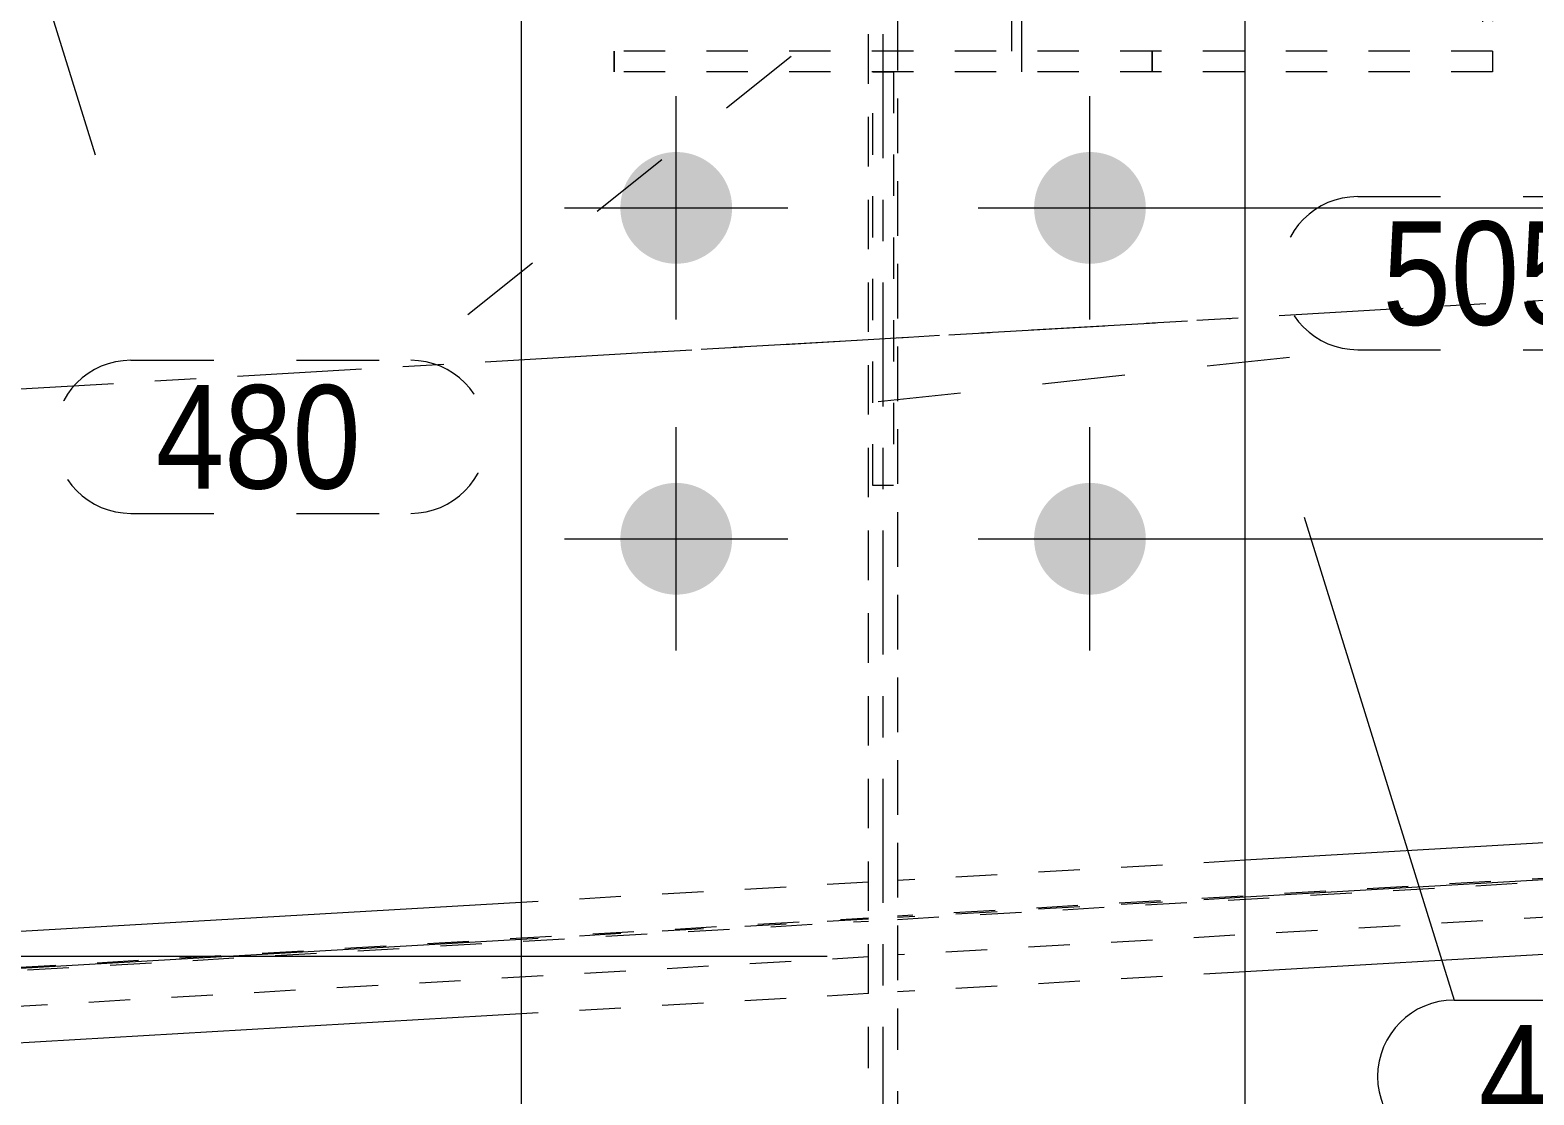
# Model space of a CAD drawing. Header units: millimetres. Extents: x 2 to 579, y 0 to 825.
# Drawn here: x 53.83 to 90.18, y 645.26 to 671.01 of the extents above; entities that cross this region are included whole.
import ezdxf

# ---------------------------------------------------------------- set-up
doc = ezdxf.new("R2010")
doc.units = ezdxf.units.MM
for name, pattern in [('XKITLINE00', [0]), ('XKITLINE01', [4, 1, -1, 1, -1]), ('XKITLINE02', [4, 2, -2]), ('XKITLINE03', [6, 3, -1, 1, -1])]:
    doc.linetypes.add(name, pattern=pattern)
for name, color, linetype, lineweight in [('Bolt', 3, 'Continuous', 0), ('Dimensions', 7, 'Continuous', 0), ('Part', 2, 'Continuous', 0), ('PartMark', 7, 'Continuous', 0)]:
    doc.layers.add(name, color=color, linetype=linetype, lineweight=lineweight)
doc.styles.add('ARIAL', font='ARIAL.TTF')

# ---------------------------------------------------------------- blocks, each defined once
blk = doc.blocks.new('*A43')
at = {"layer": 'Bolt'}
for points in [[(68.1, 666.742), (68.102, 666.775), (68.104, 666.808), (68.107, 666.841), (68.11, 666.874), (68.115, 666.907), (68.12, 666.939), (68.126, 666.972), (68.133, 667.004), (68.14, 667.036), (68.149, 667.068), (68.158, 667.1), (68.168, 667.132), (68.179, 667.163), (68.19, 667.194), (68.203, 667.225), (68.216, 667.256), (68.23, 667.286), (68.244, 667.315), (68.259, 667.345), (68.275, 667.374), (68.292, 667.402), (68.309, 667.431), (68.328, 667.458), (68.346, 667.486), (68.366, 667.513), (68.386, 667.539), (68.406, 667.565), (68.428, 667.59), (68.45, 667.615), (68.472, 667.639), (68.495, 667.663), (68.519, 667.686), (68.543, 667.709), (68.568, 667.731), (68.594, 667.752), (68.619, 667.773), (68.646, 667.793), (68.673, 667.812), (68.7, 667.831), (68.728, 667.849), (68.756, 667.866), (68.785, 667.883), (68.814, 667.899), (68.843, 667.914), (68.873, 667.929), (68.903, 667.943), (68.933, 667.956), (68.964, 667.968), (68.995, 667.98), (69.027, 667.99), (69.058, 668), (69.09, 668.01), (69.122, 668.018), (69.154, 668.026), (69.187, 668.032), (69.219, 668.039), (69.252, 668.044), (69.285, 668.048), (69.318, 668.052), (69.351, 668.055), (69.384, 668.057), (69.417, 668.058), (69.45, 668.058), (69.483, 668.058), (69.516, 668.057), (69.549, 668.055), (69.582, 668.052), (69.615, 668.048), (69.648, 668.044), (69.681, 668.039), (69.713, 668.032), (69.746, 668.026), (69.778, 668.018), (69.81, 668.01), (69.842, 668), (69.873, 667.99), (69.905, 667.98), (69.936, 667.968), (69.967, 667.956), (69.997, 667.943), (70.027, 667.929), (70.057, 667.914), (70.086, 667.899), (70.115, 667.883), (70.144, 667.866), (70.172, 667.849), (70.2, 667.831), (70.227, 667.812), (70.254, 667.793), (70.281, 667.773), (70.306, 667.752), (70.332, 667.731), (70.357, 667.709), (70.381, 667.686), (70.405, 667.663), (70.428, 667.639), (70.45, 667.615), (70.472, 667.59), (70.494, 667.565), (70.514, 667.539), (70.534, 667.513), (70.554, 667.486), (70.572, 667.458), (70.591, 667.431), (70.608, 667.402), (70.625, 667.374), (70.641, 667.345), (70.656, 667.315), (70.67, 667.286), (70.684, 667.256), (70.697, 667.225), (70.71, 667.194), (70.721, 667.163), (70.732, 667.132), (70.742, 667.1), (70.751, 667.068), (70.76, 667.036), (70.767, 667.004), (70.774, 666.972), (70.78, 666.939), (70.785, 666.907), (70.79, 666.874), (70.793, 666.841), (70.796, 666.808), (70.798, 666.775), (70.8, 666.742), (70.8, 666.708), (70.8, 666.675), (70.798, 666.642), (70.796, 666.609), (70.793, 666.576), (70.79, 666.543), (70.785, 666.51), (70.78, 666.478), (70.774, 666.445), (70.767, 666.413), (70.76, 666.38), (70.751, 666.348), (70.742, 666.317), (70.732, 666.285), (70.721, 666.254), (70.71, 666.223), (70.697, 666.192), (70.684, 666.161), (70.67, 666.131), (70.656, 666.101), (70.641, 666.072), (70.625, 666.043), (70.608, 666.014), (70.591, 665.986), (70.572, 665.958), (70.554, 665.931), (70.534, 665.904), (70.514, 665.878), (70.494, 665.852), (70.472, 665.827), (70.45, 665.802), (70.428, 665.778), (70.405, 665.754), (70.381, 665.731), (70.357, 665.708), (70.332, 665.686), (70.306, 665.665), (70.281, 665.644), (70.254, 665.624), (70.227, 665.605), (70.2, 665.586), (70.172, 665.568), (70.144, 665.55), (70.115, 665.534), (70.086, 665.518), (70.057, 665.503), (70.027, 665.488), (69.997, 665.474), (69.967, 665.461), (69.936, 665.449), (69.905, 665.437), (69.873, 665.427), (69.842, 665.417), (69.81, 665.407), (69.778, 665.399), (69.746, 665.391), (69.713, 665.384), (69.681, 665.378), (69.648, 665.373), (69.615, 665.369), (69.582, 665.365), (69.549, 665.362), (69.516, 665.36), (69.483, 665.359), (69.45, 665.358), (69.417, 665.359), (69.384, 665.36), (69.351, 665.362), (69.318, 665.365), (69.285, 665.369), (69.252, 665.373), (69.219, 665.378), (69.187, 665.384), (69.154, 665.391), (69.122, 665.399), (69.09, 665.407), (69.058, 665.417), (69.027, 665.427), (68.995, 665.437), (68.964, 665.449), (68.933, 665.461), (68.903, 665.474), (68.873, 665.488), (68.843, 665.503), (68.814, 665.518), (68.785, 665.534), (68.756, 665.55), (68.728, 665.568), (68.7, 665.586), (68.673, 665.605), (68.646, 665.624), (68.619, 665.644), (68.594, 665.665), (68.568, 665.686), (68.543, 665.708), (68.519, 665.731), (68.495, 665.754), (68.472, 665.778), (68.45, 665.802), (68.428, 665.827), (68.406, 665.852), (68.386, 665.878), (68.366, 665.904), (68.346, 665.931), (68.328, 665.958), (68.309, 665.986), (68.292, 666.014), (68.275, 666.043), (68.259, 666.072), (68.244, 666.101), (68.23, 666.131), (68.216, 666.161), (68.203, 666.192), (68.19, 666.223), (68.179, 666.254), (68.168, 666.285), (68.158, 666.317), (68.149, 666.348), (68.14, 666.38), (68.133, 666.413), (68.126, 666.445), (68.12, 666.478), (68.115, 666.51), (68.11, 666.543), (68.107, 666.576), (68.104, 666.609), (68.102, 666.642), (68.1, 666.675), (68.1, 666.708)], [(78.1, 666.742), (78.102, 666.775), (78.104, 666.808), (78.107, 666.841), (78.11, 666.874), (78.115, 666.907), (78.12, 666.939), (78.126, 666.972), (78.133, 667.004), (78.14, 667.036), (78.149, 667.068), (78.158, 667.1), (78.168, 667.132), (78.179, 667.163), (78.19, 667.194), (78.203, 667.225), (78.216, 667.256), (78.23, 667.286), (78.244, 667.315), (78.259, 667.345), (78.275, 667.374), (78.292, 667.402), (78.309, 667.431), (78.328, 667.458), (78.346, 667.486), (78.366, 667.513), (78.386, 667.539), (78.406, 667.565), (78.428, 667.59), (78.45, 667.615), (78.472, 667.639), (78.495, 667.663), (78.519, 667.686), (78.543, 667.709), (78.568, 667.731), (78.594, 667.752), (78.619, 667.773), (78.646, 667.793), (78.673, 667.812), (78.7, 667.831), (78.728, 667.849), (78.756, 667.866), (78.785, 667.883), (78.814, 667.899), (78.843, 667.914), (78.873, 667.929), (78.903, 667.943), (78.933, 667.956), (78.964, 667.968), (78.995, 667.98), (79.027, 667.99), (79.058, 668), (79.09, 668.01), (79.122, 668.018), (79.154, 668.026), (79.187, 668.032), (79.219, 668.039), (79.252, 668.044), (79.285, 668.048), (79.318, 668.052), (79.351, 668.055), (79.384, 668.057), (79.417, 668.058), (79.45, 668.058), (79.483, 668.058), (79.516, 668.057), (79.549, 668.055), (79.582, 668.052), (79.615, 668.048), (79.648, 668.044), (79.681, 668.039), (79.713, 668.032), (79.746, 668.026), (79.778, 668.018), (79.81, 668.01), (79.842, 668), (79.873, 667.99), (79.905, 667.98), (79.936, 667.968), (79.967, 667.956), (79.997, 667.943), (80.027, 667.929), (80.057, 667.914), (80.086, 667.899), (80.115, 667.883), (80.144, 667.866), (80.172, 667.849), (80.2, 667.831), (80.227, 667.812), (80.254, 667.793), (80.281, 667.773), (80.306, 667.752), (80.332, 667.731), (80.357, 667.709), (80.381, 667.686), (80.405, 667.663), (80.428, 667.639), (80.45, 667.615), (80.472, 667.59), (80.494, 667.565), (80.514, 667.539), (80.534, 667.513), (80.554, 667.486), (80.572, 667.458), (80.591, 667.431), (80.608, 667.402), (80.625, 667.374), (80.641, 667.345), (80.656, 667.315), (80.67, 667.286), (80.684, 667.256), (80.697, 667.225), (80.71, 667.194), (80.721, 667.163), (80.732, 667.132), (80.742, 667.1), (80.751, 667.068), (80.76, 667.036), (80.767, 667.004), (80.774, 666.972), (80.78, 666.939), (80.785, 666.907), (80.79, 666.874), (80.793, 666.841), (80.796, 666.808), (80.798, 666.775), (80.8, 666.742), (80.8, 666.708), (80.8, 666.675), (80.798, 666.642), (80.796, 666.609), (80.793, 666.576), (80.79, 666.543), (80.785, 666.51), (80.78, 666.478), (80.774, 666.445), (80.767, 666.413), (80.76, 666.38), (80.751, 666.348), (80.742, 666.317), (80.732, 666.285), (80.721, 666.254), (80.71, 666.223), (80.697, 666.192), (80.684, 666.161), (80.67, 666.131), (80.656, 666.101), (80.641, 666.072), (80.625, 666.043), (80.608, 666.014), (80.591, 665.986), (80.572, 665.958), (80.554, 665.931), (80.534, 665.904), (80.514, 665.878), (80.494, 665.852), (80.472, 665.827), (80.45, 665.802), (80.428, 665.778), (80.405, 665.754), (80.381, 665.731), (80.357, 665.708), (80.332, 665.686), (80.306, 665.665), (80.281, 665.644), (80.254, 665.624), (80.227, 665.605), (80.2, 665.586), (80.172, 665.568), (80.144, 665.55), (80.115, 665.534), (80.086, 665.518), (80.057, 665.503), (80.027, 665.488), (79.997, 665.474), (79.967, 665.461), (79.936, 665.449), (79.905, 665.437), (79.873, 665.427), (79.842, 665.417), (79.81, 665.407), (79.778, 665.399), (79.746, 665.391), (79.713, 665.384), (79.681, 665.378), (79.648, 665.373), (79.615, 665.369), (79.582, 665.365), (79.549, 665.362), (79.516, 665.36), (79.483, 665.359), (79.45, 665.358), (79.417, 665.359), (79.384, 665.36), (79.351, 665.362), (79.318, 665.365), (79.285, 665.369), (79.252, 665.373), (79.219, 665.378), (79.187, 665.384), (79.154, 665.391), (79.122, 665.399), (79.09, 665.407), (79.058, 665.417), (79.027, 665.427), (78.995, 665.437), (78.964, 665.449), (78.933, 665.461), (78.903, 665.474), (78.873, 665.488), (78.843, 665.503), (78.814, 665.518), (78.785, 665.534), (78.756, 665.55), (78.728, 665.568), (78.7, 665.586), (78.673, 665.605), (78.646, 665.624), (78.619, 665.644), (78.594, 665.665), (78.568, 665.686), (78.543, 665.708), (78.519, 665.731), (78.495, 665.754), (78.472, 665.778), (78.45, 665.802), (78.428, 665.827), (78.406, 665.852), (78.386, 665.878), (78.366, 665.904), (78.346, 665.931), (78.328, 665.958), (78.309, 665.986), (78.292, 666.014), (78.275, 666.043), (78.259, 666.072), (78.244, 666.101), (78.23, 666.131), (78.216, 666.161), (78.203, 666.192), (78.19, 666.223), (78.179, 666.254), (78.168, 666.285), (78.158, 666.317), (78.149, 666.348), (78.14, 666.38), (78.133, 666.413), (78.126, 666.445), (78.12, 666.478), (78.115, 666.51), (78.11, 666.543), (78.107, 666.576), (78.104, 666.609), (78.102, 666.642), (78.1, 666.675), (78.1, 666.708)], [(68.1, 658.742), (68.102, 658.775), (68.104, 658.808), (68.107, 658.841), (68.11, 658.874), (68.115, 658.907), (68.12, 658.939), (68.126, 658.972), (68.133, 659.004), (68.14, 659.036), (68.149, 659.068), (68.158, 659.1), (68.168, 659.132), (68.179, 659.163), (68.19, 659.194), (68.203, 659.225), (68.216, 659.256), (68.23, 659.286), (68.244, 659.315), (68.259, 659.345), (68.275, 659.374), (68.292, 659.402), (68.309, 659.431), (68.328, 659.458), (68.346, 659.486), (68.366, 659.513), (68.386, 659.539), (68.406, 659.565), (68.428, 659.59), (68.45, 659.615), (68.472, 659.639), (68.495, 659.663), (68.519, 659.686), (68.543, 659.709), (68.568, 659.731), (68.594, 659.752), (68.619, 659.773), (68.646, 659.793), (68.673, 659.812), (68.7, 659.831), (68.728, 659.849), (68.756, 659.866), (68.785, 659.883), (68.814, 659.899), (68.843, 659.914), (68.873, 659.929), (68.903, 659.943), (68.933, 659.956), (68.964, 659.968), (68.995, 659.98), (69.027, 659.99), (69.058, 660), (69.09, 660.01), (69.122, 660.018), (69.154, 660.026), (69.187, 660.032), (69.219, 660.039), (69.252, 660.044), (69.285, 660.048), (69.318, 660.052), (69.351, 660.055), (69.384, 660.057), (69.417, 660.058), (69.45, 660.058), (69.483, 660.058), (69.516, 660.057), (69.549, 660.055), (69.582, 660.052), (69.615, 660.048), (69.648, 660.044), (69.681, 660.039), (69.713, 660.032), (69.746, 660.026), (69.778, 660.018), (69.81, 660.01), (69.842, 660), (69.873, 659.99), (69.905, 659.98), (69.936, 659.968), (69.967, 659.956), (69.997, 659.943), (70.027, 659.929), (70.057, 659.914), (70.086, 659.899), (70.115, 659.883), (70.144, 659.866), (70.172, 659.849), (70.2, 659.831), (70.227, 659.812), (70.254, 659.793), (70.281, 659.773), (70.306, 659.752), (70.332, 659.731), (70.357, 659.709), (70.381, 659.686), (70.405, 659.663), (70.428, 659.639), (70.45, 659.615), (70.472, 659.59), (70.494, 659.565), (70.514, 659.539), (70.534, 659.513), (70.554, 659.486), (70.572, 659.458), (70.591, 659.431), (70.608, 659.402), (70.625, 659.374), (70.641, 659.345), (70.656, 659.315), (70.67, 659.286), (70.684, 659.256), (70.697, 659.225), (70.71, 659.194), (70.721, 659.163), (70.732, 659.132), (70.742, 659.1), (70.751, 659.068), (70.76, 659.036), (70.767, 659.004), (70.774, 658.972), (70.78, 658.939), (70.785, 658.907), (70.79, 658.874), (70.793, 658.841), (70.796, 658.808), (70.798, 658.775), (70.8, 658.742), (70.8, 658.708), (70.8, 658.675), (70.798, 658.642), (70.796, 658.609), (70.793, 658.576), (70.79, 658.543), (70.785, 658.51), (70.78, 658.478), (70.774, 658.445), (70.767, 658.413), (70.76, 658.38), (70.751, 658.348), (70.742, 658.317), (70.732, 658.285), (70.721, 658.254), (70.71, 658.223), (70.697, 658.192), (70.684, 658.161), (70.67, 658.131), (70.656, 658.101), (70.641, 658.072), (70.625, 658.043), (70.608, 658.014), (70.591, 657.986), (70.572, 657.958), (70.554, 657.931), (70.534, 657.904), (70.514, 657.878), (70.494, 657.852), (70.472, 657.827), (70.45, 657.802), (70.428, 657.778), (70.405, 657.754), (70.381, 657.731), (70.357, 657.708), (70.332, 657.686), (70.306, 657.665), (70.281, 657.644), (70.254, 657.624), (70.227, 657.605), (70.2, 657.586), (70.172, 657.568), (70.144, 657.55), (70.115, 657.534), (70.086, 657.518), (70.057, 657.503), (70.027, 657.488), (69.997, 657.474), (69.967, 657.461), (69.936, 657.449), (69.905, 657.437), (69.873, 657.427), (69.842, 657.417), (69.81, 657.407), (69.778, 657.399), (69.746, 657.391), (69.713, 657.384), (69.681, 657.378), (69.648, 657.373), (69.615, 657.369), (69.582, 657.365), (69.549, 657.362), (69.516, 657.36), (69.483, 657.359), (69.45, 657.358), (69.417, 657.359), (69.384, 657.36), (69.351, 657.362), (69.318, 657.365), (69.285, 657.369), (69.252, 657.373), (69.219, 657.378), (69.187, 657.384), (69.154, 657.391), (69.122, 657.399), (69.09, 657.407), (69.058, 657.417), (69.027, 657.427), (68.995, 657.437), (68.964, 657.449), (68.933, 657.461), (68.903, 657.474), (68.873, 657.488), (68.843, 657.503), (68.814, 657.518), (68.785, 657.534), (68.756, 657.55), (68.728, 657.568), (68.7, 657.586), (68.673, 657.605), (68.646, 657.624), (68.619, 657.644), (68.594, 657.665), (68.568, 657.686), (68.543, 657.708), (68.519, 657.731), (68.495, 657.754), (68.472, 657.778), (68.45, 657.802), (68.428, 657.827), (68.406, 657.852), (68.386, 657.878), (68.366, 657.904), (68.346, 657.931), (68.328, 657.958), (68.309, 657.986), (68.292, 658.014), (68.275, 658.043), (68.259, 658.072), (68.244, 658.101), (68.23, 658.131), (68.216, 658.161), (68.203, 658.192), (68.19, 658.223), (68.179, 658.254), (68.168, 658.285), (68.158, 658.317), (68.149, 658.348), (68.14, 658.38), (68.133, 658.413), (68.126, 658.445), (68.12, 658.478), (68.115, 658.51), (68.11, 658.543), (68.107, 658.576), (68.104, 658.609), (68.102, 658.642), (68.1, 658.675), (68.1, 658.708)], [(78.1, 658.742), (78.102, 658.775), (78.104, 658.808), (78.107, 658.841), (78.11, 658.874), (78.115, 658.907), (78.12, 658.939), (78.126, 658.972), (78.133, 659.004), (78.14, 659.036), (78.149, 659.068), (78.158, 659.1), (78.168, 659.132), (78.179, 659.163), (78.19, 659.194), (78.203, 659.225), (78.216, 659.256), (78.23, 659.286), (78.244, 659.315), (78.259, 659.345), (78.275, 659.374), (78.292, 659.402), (78.309, 659.431), (78.328, 659.458), (78.346, 659.486), (78.366, 659.513), (78.386, 659.539), (78.406, 659.565), (78.428, 659.59), (78.45, 659.615), (78.472, 659.639), (78.495, 659.663), (78.519, 659.686), (78.543, 659.709), (78.568, 659.731), (78.594, 659.752), (78.619, 659.773), (78.646, 659.793), (78.673, 659.812), (78.7, 659.831), (78.728, 659.849), (78.756, 659.866), (78.785, 659.883), (78.814, 659.899), (78.843, 659.914), (78.873, 659.929), (78.903, 659.943), (78.933, 659.956), (78.964, 659.968), (78.995, 659.98), (79.027, 659.99), (79.058, 660), (79.09, 660.01), (79.122, 660.018), (79.154, 660.026), (79.187, 660.032), (79.219, 660.039), (79.252, 660.044), (79.285, 660.048), (79.318, 660.052), (79.351, 660.055), (79.384, 660.057), (79.417, 660.058), (79.45, 660.058), (79.483, 660.058), (79.516, 660.057), (79.549, 660.055), (79.582, 660.052), (79.615, 660.048), (79.648, 660.044), (79.681, 660.039), (79.713, 660.032), (79.746, 660.026), (79.778, 660.018), (79.81, 660.01), (79.842, 660), (79.873, 659.99), (79.905, 659.98), (79.936, 659.968), (79.967, 659.956), (79.997, 659.943), (80.027, 659.929), (80.057, 659.914), (80.086, 659.899), (80.115, 659.883), (80.144, 659.866), (80.172, 659.849), (80.2, 659.831), (80.227, 659.812), (80.254, 659.793), (80.281, 659.773), (80.306, 659.752), (80.332, 659.731), (80.357, 659.709), (80.381, 659.686), (80.405, 659.663), (80.428, 659.639), (80.45, 659.615), (80.472, 659.59), (80.494, 659.565), (80.514, 659.539), (80.534, 659.513), (80.554, 659.486), (80.572, 659.458), (80.591, 659.431), (80.608, 659.402), (80.625, 659.374), (80.641, 659.345), (80.656, 659.315), (80.67, 659.286), (80.684, 659.256), (80.697, 659.225), (80.71, 659.194), (80.721, 659.163), (80.732, 659.132), (80.742, 659.1), (80.751, 659.068), (80.76, 659.036), (80.767, 659.004), (80.774, 658.972), (80.78, 658.939), (80.785, 658.907), (80.79, 658.874), (80.793, 658.841), (80.796, 658.808), (80.798, 658.775), (80.8, 658.742), (80.8, 658.708), (80.8, 658.675), (80.798, 658.642), (80.796, 658.609), (80.793, 658.576), (80.79, 658.543), (80.785, 658.51), (80.78, 658.478), (80.774, 658.445), (80.767, 658.413), (80.76, 658.38), (80.751, 658.348), (80.742, 658.317), (80.732, 658.285), (80.721, 658.254), (80.71, 658.223), (80.697, 658.192), (80.684, 658.161), (80.67, 658.131), (80.656, 658.101), (80.641, 658.072), (80.625, 658.043), (80.608, 658.014), (80.591, 657.986), (80.572, 657.958), (80.554, 657.931), (80.534, 657.904), (80.514, 657.878), (80.494, 657.852), (80.472, 657.827), (80.45, 657.802), (80.428, 657.778), (80.405, 657.754), (80.381, 657.731), (80.357, 657.708), (80.332, 657.686), (80.306, 657.665), (80.281, 657.644), (80.254, 657.624), (80.227, 657.605), (80.2, 657.586), (80.172, 657.568), (80.144, 657.55), (80.115, 657.534), (80.086, 657.518), (80.057, 657.503), (80.027, 657.488), (79.997, 657.474), (79.967, 657.461), (79.936, 657.449), (79.905, 657.437), (79.873, 657.427), (79.842, 657.417), (79.81, 657.407), (79.778, 657.399), (79.746, 657.391), (79.713, 657.384), (79.681, 657.378), (79.648, 657.373), (79.615, 657.369), (79.582, 657.365), (79.549, 657.362), (79.516, 657.36), (79.483, 657.359), (79.45, 657.358), (79.417, 657.359), (79.384, 657.36), (79.351, 657.362), (79.318, 657.365), (79.285, 657.369), (79.252, 657.373), (79.219, 657.378), (79.187, 657.384), (79.154, 657.391), (79.122, 657.399), (79.09, 657.407), (79.058, 657.417), (79.027, 657.427), (78.995, 657.437), (78.964, 657.449), (78.933, 657.461), (78.903, 657.474), (78.873, 657.488), (78.843, 657.503), (78.814, 657.518), (78.785, 657.534), (78.756, 657.55), (78.728, 657.568), (78.7, 657.586), (78.673, 657.605), (78.646, 657.624), (78.619, 657.644), (78.594, 657.665), (78.568, 657.686), (78.543, 657.708), (78.519, 657.731), (78.495, 657.754), (78.472, 657.778), (78.45, 657.802), (78.428, 657.827), (78.406, 657.852), (78.386, 657.878), (78.366, 657.904), (78.346, 657.931), (78.328, 657.958), (78.309, 657.986), (78.292, 658.014), (78.275, 658.043), (78.259, 658.072), (78.244, 658.101), (78.23, 658.131), (78.216, 658.161), (78.203, 658.192), (78.19, 658.223), (78.179, 658.254), (78.168, 658.285), (78.158, 658.317), (78.149, 658.348), (78.14, 658.38), (78.133, 658.413), (78.126, 658.445), (78.12, 658.478), (78.115, 658.51), (78.11, 658.543), (78.107, 658.576), (78.104, 658.609), (78.102, 658.642), (78.1, 658.675), (78.1, 658.708)]]:
    blk.add_hatch(color=3, dxfattribs=at).paths.add_polyline_path(points, flags=17)
at = {"layer": 'Bolt', "color": 3, "linetype": 'XKITLINE00', "lineweight": 0}
for p, q in [((69.45, 664.008), (69.45, 669.408)), ((79.45, 664.008), (79.45, 669.408)), ((66.75, 666.708), (72.15, 666.708)), ((76.75, 666.708), (82.15, 666.708)), ((69.45, 656.008), (69.45, 661.408)), ((79.45, 656.008), (79.45, 661.408)), ((66.75, 658.708), (72.15, 658.708)), ((76.75, 658.708), (82.15, 658.708))]:
    blk.add_line(p, q, dxfattribs=at)
blk = doc.blocks.new('*A55')
at = {"layer": 'Part', "color": 7, "linetype": 'XKITLINE03', "lineweight": 0}
blk.add_line((74.45, 595.907), (74.45, 687.625), dxfattribs=at)
at = {"layer": 'Part', "color": 2, "linetype": 'XKITLINE00', "lineweight": 0}
for p, q in [((65.7, 679.471), (65.7, 595.907)), ((83.2, 595.907), (83.2, 679.471))]:
    blk.add_line(p, q, dxfattribs=at)
at = {"layer": 'Part', "color": 7, "linetype": 'XKITLINE01', "lineweight": 0}
for p, q in [((74.1, 595.907), (74.1, 679.355)), ((74.8, 679.355), (74.8, 595.907))]:
    blk.add_line(p, q, dxfattribs=at)
blk = doc.blocks.new('*A56')
at = {"layer": 'Part', "color": 7, "linetype": 'XKITLINE01', "lineweight": 0}
for p, q in [((80.95, 690.445), (77.558, 690.445)), ((77.558, 670.495), (77.558, 690.445)), ((77.8, 670.495), (77.8, 690.445)), ((88.94, 680.209), (88.94, 670.495)), ((89.181, 680.223), (89.181, 670.495)), ((89.181, 670.495), (77.558, 670.495))]:
    blk.add_line(p, q, dxfattribs=at)
at = {"layer": 'Part', "color": 2, "linetype": 'XKITLINE00', "lineweight": 0}
for p, q in [((89.181, 690.445), (80.95, 690.445)), ((88.94, 690.445), (88.94, 680.209)), ((89.181, 690.445), (89.181, 680.223))]:
    blk.add_line(p, q, dxfattribs=at)
blk = doc.blocks.new('*A57')
at = {"layer": 'Part', "color": 7, "linetype": 'XKITLINE01', "lineweight": 0}
for p, q in [((74.2, 659.995), (74.2, 669.996)), ((74.2, 669.996), (74.7, 669.996)), ((74.2, 669.995), (74.7, 669.995)), ((74.7, 669.996), (74.7, 659.995)), ((74.7, 659.995), (74.2, 659.995))]:
    blk.add_line(p, q, dxfattribs=at)
blk = doc.blocks.new('*A58')
at = {"layer": 'Part', "color": 7, "linetype": 'XKITLINE01', "lineweight": 0}
for p, q in [((89.181, 670.495), (67.95, 670.495)), ((67.95, 670.495), (67.95, 669.995)), ((67.95, 669.995), (67.95, 670.495)), ((77.8, 669.995), (77.8, 670.495)), ((80.95, 670.495), (80.95, 669.995)), ((80.95, 669.995), (80.95, 670.495)), ((89.181, 670.495), (89.181, 669.995)), ((89.181, 669.995), (67.95, 669.995))]:
    blk.add_line(p, q, dxfattribs=at)
blk = doc.blocks.new('*A75')
at = {"layer": 'Part', "color": 7, "linetype": 'XKITLINE01', "lineweight": 0}
for p, q in [((74.8, 677.033), (74.8, 647.752)), ((99.124, 651.002), (74.8, 649.585)), ((74.8, 649.507), (99.439, 650.942)), ((83.2, 650.935), (74.8, 650.446)), ((102.921, 650.284), (74.8, 648.647)), ((83.2, 650.04), (74.8, 649.551)), ((83.2, 648.241), (74.8, 647.752))]:
    blk.add_line(p, q, dxfattribs=at)
at = {"layer": 'Part', "color": 7, "linetype": 'XKITLINE03', "lineweight": 0}
blk.add_line((66.057, 663.06), (108.025, 665.503), dxfattribs=at)
at = {"layer": 'Part', "color": 2, "linetype": 'XKITLINE00', "lineweight": 0}
for p, q in [((95.156, 651.631), (83.2, 650.935)), ((95.156, 650.736), (83.2, 650.04)), ((98.898, 649.155), (83.2, 648.241))]:
    blk.add_line(p, q, dxfattribs=at)
blk = doc.blocks.new('*A76')
at = {"layer": 'Part', "color": 7, "linetype": 'XKITLINE01', "lineweight": 0}
for p, q in [((74.1, 647.711), (74.1, 676.992)), ((74.1, 650.405), (65.7, 649.916)), ((49.461, 648.11), (74.1, 649.545)), ((49.776, 648.05), (74.1, 649.467)), ((74.1, 649.51), (65.7, 649.021)), ((53.258, 647.392), (74.1, 648.606)), ((74.1, 647.711), (65.7, 647.222))]:
    blk.add_line(p, q, dxfattribs=at)
at = {"layer": 'Part', "color": 7, "linetype": 'XKITLINE03', "lineweight": 0}
blk.add_line((40.875, 661.593), (82.843, 664.037), dxfattribs=at)
at = {"layer": 'Part', "color": 2, "linetype": 'XKITLINE00', "lineweight": 0}
for p, q in [((65.7, 649.916), (45.979, 648.768)), ((65.7, 649.021), (45.979, 647.873)), ((65.7, 647.222), (53.258, 646.497))]:
    blk.add_line(p, q, dxfattribs=at)
blk = doc.blocks.new('*A172')
at = {"layer": 'PartMark', "color": 7, "linetype": 'XKITLINE02', "lineweight": 0}
for p, q in [((72.226, 670.366), (63.033, 663.023)), ((56.271, 663.023), (63.033, 663.023)), ((56.271, 659.323), (63.033, 659.323))]:
    blk.add_line(p, q, dxfattribs=at)
for centre, start, end in [((56.271, 661.173), 90, 270), ((63.033, 661.173), 270, 90)]:
    blk.add_arc(centre, 1.85, start, end, dxfattribs=at)
at = {"layer": 'PartMark', "color": 3, "style": 'ARIAL', "width": 0.85}
blk.add_text('480', height=2.5, dxfattribs=at).set_placement((56.871, 659.923))
blk = doc.blocks.new('*A173')
at = {"layer": 'PartMark', "color": 7, "linetype": 'XKITLINE02', "lineweight": 0}
for p, q in [((85.921, 666.98), (92.684, 666.98)), ((74.329, 662.025), (85.921, 663.28)), ((85.921, 663.28), (92.684, 663.28))]:
    blk.add_line(p, q, dxfattribs=at)
for centre, start, end in [((85.921, 665.13), 90, 270), ((92.684, 665.13), 270, 90)]:
    blk.add_arc(centre, 1.85, start, end, dxfattribs=at)
at = {"layer": 'PartMark', "color": 3, "style": 'ARIAL', "width": 0.85}
blk.add_text('505', height=2.5, dxfattribs=at).set_placement((86.521, 663.88))
blk = doc.blocks.new('*A187')
at = {"layer": 'Dimensions', "color": 7, "linetype": 'XKITLINE00', "lineweight": 0}
blk.add_line((73.1, 648.611), (19.6, 648.611), dxfattribs=at)
blk = doc.blocks.new('*A188')
at = {"layer": 'Dimensions', "color": 7, "linetype": 'XKITLINE00', "lineweight": 0}
blk.add_line((73.1, 648.611), (19.6, 648.611), dxfattribs=at)
blk = doc.blocks.new('*A193')
at = {"layer": 'Dimensions', "color": 7, "linetype": 'XKITLINE00', "lineweight": 0}
blk.add_line((80.45, 658.708), (136.85, 658.708), dxfattribs=at)
blk = doc.blocks.new('*A194')
at = {"layer": 'Dimensions', "color": 7, "linetype": 'XKITLINE00', "lineweight": 0}
for p, q in [((80.45, 666.708), (136.85, 666.708)), ((80.45, 658.708), (136.85, 658.708))]:
    blk.add_line(p, q, dxfattribs=at)
blk = doc.blocks.new('*A195')
at = {"layer": 'Dimensions', "color": 7, "linetype": 'XKITLINE00', "lineweight": 0}
blk.add_line((80.45, 666.708), (136.85, 666.708), dxfattribs=at)
blk = doc.blocks.new('*A200')
at = {"layer": 'PartMark', "color": 7, "linetype": 'XKITLINE00', "lineweight": 0}
for p, q in [((45.03, 683.356), (51.793, 683.356)), ((45.03, 679.656), (51.793, 679.656)), ((55.416, 667.982), (51.793, 679.656))]:
    blk.add_line(p, q, dxfattribs=at)
for centre, start, end in [((45.03, 681.506), 90, 270), ((51.793, 681.506), 270, 90)]:
    blk.add_arc(centre, 1.85, start, end, dxfattribs=at)
at = {"layer": 'PartMark', "color": 3, "style": 'ARIAL', "width": 0.85}
blk.add_text('438', height=2.5, dxfattribs=at).set_placement((45.63, 680.256))
blk = doc.blocks.new('*A201')
at = {"layer": 'PartMark', "color": 7, "linetype": 'XKITLINE00', "lineweight": 0}
for p, q in [((84.629, 659.23), (88.252, 647.556)), ((88.252, 647.556), (95.015, 647.556)), ((88.252, 643.856), (95.015, 643.856))]:
    blk.add_line(p, q, dxfattribs=at)
for centre, start, end in [((88.252, 645.706), 90, 270), ((95.015, 645.706), 270, 90)]:
    blk.add_arc(centre, 1.85, start, end, dxfattribs=at)
at = {"layer": 'PartMark', "color": 3, "style": 'ARIAL', "width": 0.85}
blk.add_text('438', height=2.5, dxfattribs=at).set_placement((88.852, 644.456))

msp = doc.modelspace()

# ---------------------------------------------------------------- block references
at = {"lineweight": 0}
for name in ['*A56', '*A200', '*A188', '*A75', '*A76', '*A195', '*A43', '*A194', '*A172', '*A58', '*A57', '*A173', '*A193', '*A201', '*A187']:
    msp.add_blockref(name, (0, 0), dxfattribs=at)
at = {"layer": 'Part', "lineweight": 0}
msp.add_blockref('*A55', (0, 0), dxfattribs=at)

doc.saveas('drawing.dxf')
